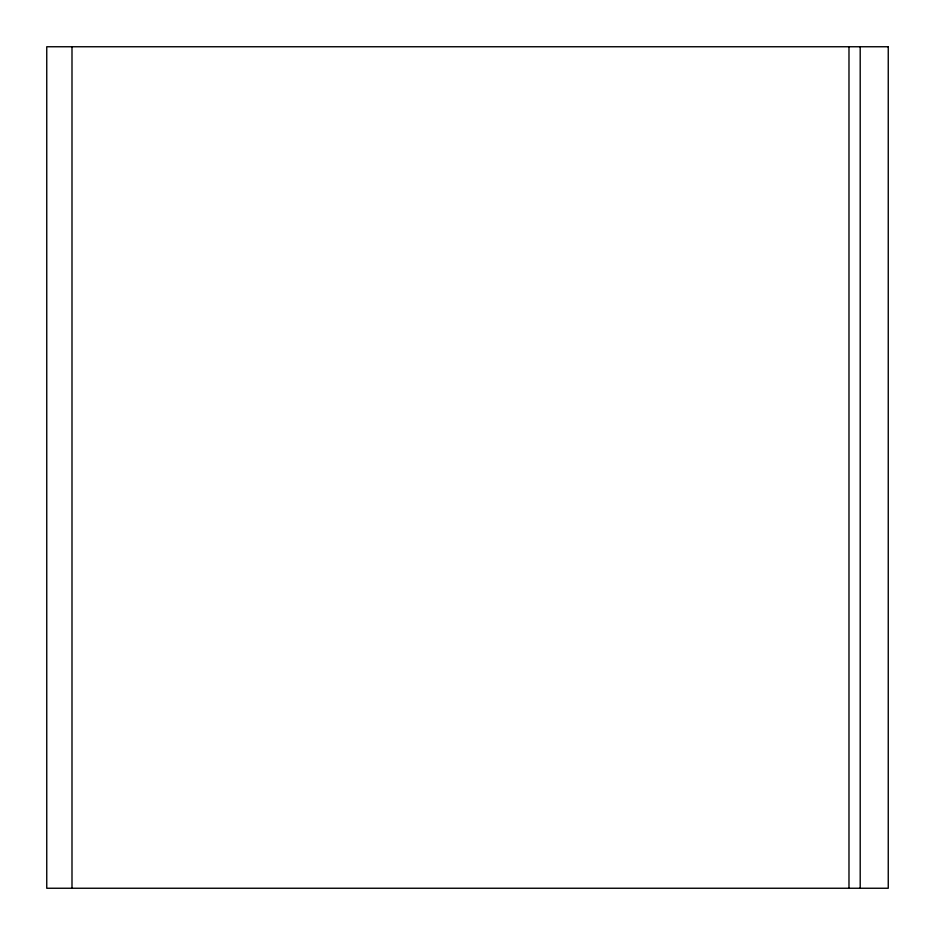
<?xml version="1.0" encoding="UTF-8"?>
<svg xmlns="http://www.w3.org/2000/svg" width="935" height="935" viewBox="0 0 935 935"><rect width="100%" height="100%" fill="white"/><g stroke="black" fill="none" stroke-linecap="round" stroke-linejoin="round"><path stroke-width="1.4" d="M860.2 46.75L860.2 888.25M848.98 46.75L848.98 888.25M71.995 46.75L71.995 888.25M888.25 46.75L46.75 46.75L46.75 888.25L888.25 888.25L888.25 46.75"/></g></svg>
